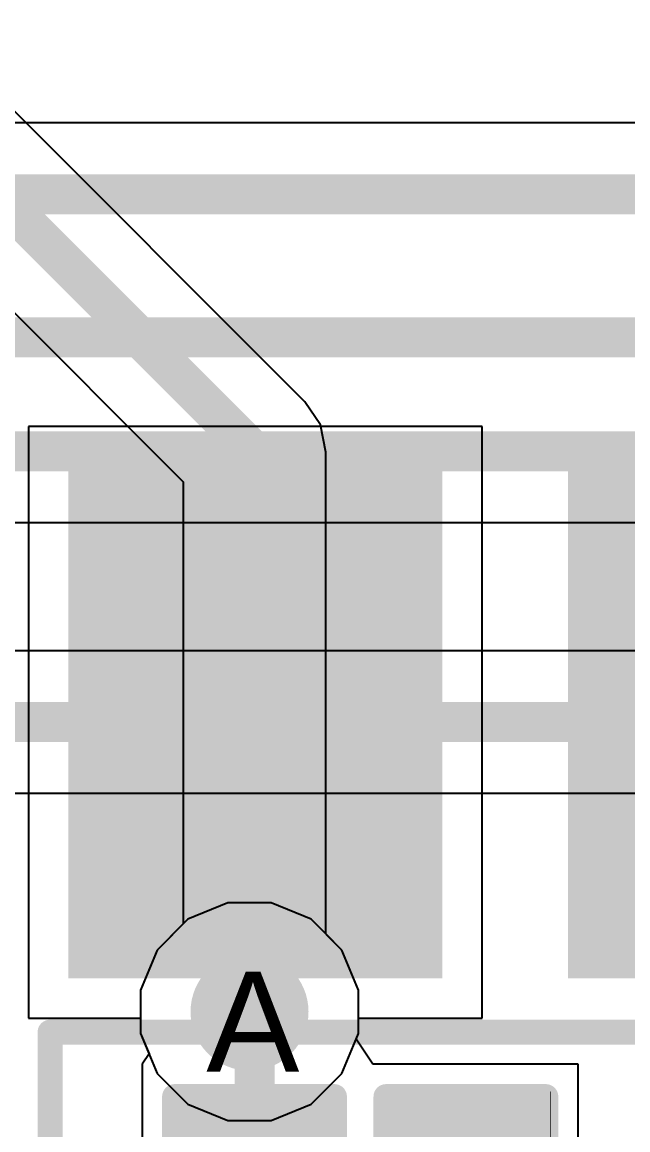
# Model space of a CAD drawing. Header units: inches. Extents: x 0 to 208, y 0 to 213.
# Drawn here: x 4.9905 to 5.1117, y 0.6413 to 0.8631 of the extents above; entities that cross this region are included whole.
import ezdxf

# ---------------------------------------------------------------- set-up
doc = ezdxf.new("R2010")
doc.units = ezdxf.units.IN
doc.header["$MEASUREMENT"] = 0
for name, color, linetype in [('Bottom Layer', 5, 'Continuous'), ('Bottom Overlay', 54, 'Continuous'), ('Bottom Paste', 16, 'Continuous'), ('Bottom Solder', 6, 'Continuous'), ('Drill Drawing', 1, 'Continuous'), ('L2_GND1', 16, 'Continuous'), ('L3_SIG1', 76, 'Continuous'), ('L4_PWR', 90, 'Continuous'), ('L5_GND2', 156, 'Continuous'), ('L6_SIG2', 130, 'Continuous'), ('L7_GND3', 216, 'Continuous'), ('Top Layer', 1, 'Continuous'), ('Top Overlay', 2, 'Continuous'), ('Top Paste', 8, 'Continuous'), ('Top Solder', 216, 'Continuous'), ('Via Holes', 16, 'Continuous')]:
    doc.layers.add(name, color=color, linetype=linetype)
doc.styles.add('Arial', font='', dxfattribs={"height": 0.2})
doc.styles.get('Arial').set_extended_font_data('Arial')

# ---------------------------------------------------------------- blocks, each defined once
blk = doc.blocks.new('PC817X2NIPW_176')
at = {"layer": 'Top Layer'}
for points in [[(0.24212, 0.08543), (0.24212, 0.01457), (0.1437, 0.01457), (0.1437, 0.08543)], [(0.24212, -0.01457), (0.24212, -0.08543), (0.1437, -0.08543), (0.1437, -0.01457)]]:
    blk.add_hatch(color=1, dxfattribs=at).paths.add_polyline_path(points)
at = {"layer": 'Top Paste'}
for points in [[(0.24212, 0.08543), (0.24212, 0.01457), (0.1437, 0.01457), (0.1437, 0.08543)], [(0.24212, -0.01457), (0.24212, -0.08543), (0.1437, -0.08543), (0.1437, -0.01457)]]:
    blk.add_hatch(color=8, dxfattribs=at).paths.add_polyline_path(points)
at = {"layer": 'Top Solder'}
for points in [[(0.24412, 0.08743), (0.24412, 0.01257), (0.1417, 0.01257), (0.1417, 0.08743)], [(0.24412, -0.01257), (0.24412, -0.08743), (0.1417, -0.08743), (0.1417, -0.01257)]]:
    blk.add_hatch(color=216, dxfattribs=at).paths.add_polyline_path(points)
at = {"layer": 'Top Overlay'}
for points in [[(-0.125, 0.0911, 0.005, 0.005, 0), (0.1309, 0.0911, 0.005, 0.005, 0)], [(0.1309, 0.0911, 0.005, 0.005, 0), (0.1309, -0.09, 0.005, 0.005, 0)]]:
    blk.add_lwpolyline(points, format="xyseb", dxfattribs=at)
blk.add_lwpolyline([(0.12965, 0.0911, 0.0025, 0.0025, 1), (0.13215, 0.0911, 0.0025, 0.0025, 1)], format="xyseb", close=True, dxfattribs=at)
blk.add_lwpolyline([(0.12965, 0.0911, 0.0025, 0.0025, 1), (0.13215, 0.0911, 0.0025, 0.0025, 1)], format="xyseb", close=True, dxfattribs=at)
blk = doc.blocks.new('C___0402_B_179')
at = {"layer": 'Bottom Layer'}
for points in [[(-0.0095, 0.0125), (-0.0095, -0.0125), (-0.0275, -0.0125), (-0.0275, 0.0125)], [(0.0275, 0.0125), (0.0275, -0.0125), (0.0095, -0.0125), (0.0095, 0.0125)]]:
    blk.add_hatch(color=5, dxfattribs=at).paths.add_polyline_path(points)
at = {"layer": 'Bottom Paste'}
for points in [[(-0.0095, 0.0125), (-0.0095, -0.0125), (-0.0275, -0.0125), (-0.0275, 0.0125)], [(0.0275, 0.0125), (0.0275, -0.0125), (0.0095, -0.0125), (0.0095, 0.0125)]]:
    blk.add_hatch(color=16, dxfattribs=at).paths.add_polyline_path(points)
at = {"layer": 'Bottom Solder'}
for points in [[(-0.00714, 0.01486), (-0.00714, -0.01486), (-0.02986, -0.01486), (-0.02986, 0.01486)], [(0.02986, 0.01486), (0.02986, -0.01486), (0.00714, -0.01486), (0.00714, 0.01486)]]:
    blk.add_hatch(color=6, dxfattribs=at).paths.add_polyline_path(points)
at = {"layer": 'Bottom Overlay'}
for points in [[(-0.031, 0.016, 0.005, 0.005, 0), (-0.011, 0.016, 0.005, 0.005, 0)], [(-0.031, 0.016, 0.005, 0.005, 0), (-0.031, -0.016, 0.005, 0.005, 0)], [(0.011, 0.016, 0.005, 0.005, 0), (0.031, 0.016, 0.005, 0.005, 0)], [(0.031, 0.016, 0.005, 0.005, 0), (0.031, -0.016, 0.005, 0.005, 0)], [(-0.031, -0.016, 0.005, 0.005, 0), (-0.011, -0.016, 0.005, 0.005, 0)], [(0.011, -0.016, 0.005, 0.005, 0), (0.031, -0.016, 0.005, 0.005, 0)]]:
    blk.add_lwpolyline(points, format="xyseb", dxfattribs=at)
for points in [[(-0.03225, 0.016, 0.0025, 0.0025, 1), (-0.02975, 0.016, 0.0025, 0.0025, 1)], [(-0.03225, 0.016, 0.0025, 0.0025, 1), (-0.02975, 0.016, 0.0025, 0.0025, 1)], [(-0.01225, 0.016, 0.0025, 0.0025, 1), (-0.00975, 0.016, 0.0025, 0.0025, 1)], [(0.00975, 0.016, 0.0025, 0.0025, 1), (0.01225, 0.016, 0.0025, 0.0025, 1)], [(0.02975, 0.016, 0.0025, 0.0025, 1), (0.03225, 0.016, 0.0025, 0.0025, 1)], [(0.02975, 0.016, 0.0025, 0.0025, 1), (0.03225, 0.016, 0.0025, 0.0025, 1)], [(-0.03225, -0.016, 0.0025, 0.0025, 1), (-0.02975, -0.016, 0.0025, 0.0025, 1)], [(-0.03225, -0.016, 0.0025, 0.0025, 1), (-0.02975, -0.016, 0.0025, 0.0025, 1)], [(-0.01225, -0.016, 0.0025, 0.0025, 1), (-0.00975, -0.016, 0.0025, 0.0025, 1)], [(0.00975, -0.016, 0.0025, 0.0025, 1), (0.01225, -0.016, 0.0025, 0.0025, 1)], [(0.02975, -0.016, 0.0025, 0.0025, 1), (0.03225, -0.016, 0.0025, 0.0025, 1)], [(0.02975, -0.016, 0.0025, 0.0025, 1), (0.03225, -0.016, 0.0025, 0.0025, 1)]]:
    blk.add_lwpolyline(points, format="xyseb", close=True, dxfattribs=at)
blk = doc.blocks.new('R___0402_B_201')
at = {"layer": 'Bottom Layer'}
for points in [[(-0.0095, 0.0125), (-0.0095, -0.0125), (-0.0275, -0.0125), (-0.0275, 0.0125)], [(0.0275, 0.0125), (0.0275, -0.0125), (0.0095, -0.0125), (0.0095, 0.0125)]]:
    blk.add_hatch(color=5, dxfattribs=at).paths.add_polyline_path(points)
at = {"layer": 'Bottom Paste'}
for points in [[(-0.0095, 0.0125), (-0.0095, -0.0125), (-0.0275, -0.0125), (-0.0275, 0.0125)], [(0.0275, 0.0125), (0.0275, -0.0125), (0.0095, -0.0125), (0.0095, 0.0125)]]:
    blk.add_hatch(color=16, dxfattribs=at).paths.add_polyline_path(points)
at = {"layer": 'Bottom Solder'}
for points in [[(-0.00733, 0.01467), (-0.00733, -0.01467), (-0.02966, -0.01467), (-0.02966, 0.01467)], [(0.02967, 0.01467), (0.02967, -0.01467), (0.00734, -0.01467), (0.00734, 0.01467)]]:
    blk.add_hatch(color=6, dxfattribs=at).paths.add_polyline_path(points)
at = {"layer": 'Bottom Overlay'}
for points in [[(0.031, 0.016, 0.005, 0.005, 0), (-0.031, 0.016, 0.005, 0.005, 0)], [(-0.031, -0.016, 0.005, 0.005, 0), (-0.031, 0.016, 0.005, 0.005, 0)], [(0.031, -0.016, 0.005, 0.005, 0), (0.031, 0.016, 0.005, 0.005, 0)], [(0.032, 0.017, 0.000127, 0.000127, 0), (-0.032, 0.017, 0.000127, 0.000127, 0)], [(0.031, -0.016, 0.005, 0.005, 0), (-0.031, -0.016, 0.005, 0.005, 0)]]:
    blk.add_lwpolyline(points, format="xyseb", dxfattribs=at)
for points in [[(-0.03225, 0.016, 0.0025, 0.0025, 1), (-0.02975, 0.016, 0.0025, 0.0025, 1)], [(-0.03225, 0.016, 0.0025, 0.0025, 1), (-0.02975, 0.016, 0.0025, 0.0025, 1)], [(0.02975, 0.016, 0.0025, 0.0025, 1), (0.03225, 0.016, 0.0025, 0.0025, 1)], [(0.02975, 0.016, 0.0025, 0.0025, 1), (0.03225, 0.016, 0.0025, 0.0025, 1)], [(-0.03203, 0.017, 0.0000635, 0.0000635, 1), (-0.03197, 0.017, 0.0000635, 0.0000635, 1)], [(0.03197, 0.017, 0.0000635, 0.0000635, 1), (0.03203, 0.017, 0.0000635, 0.0000635, 1)], [(-0.03225, -0.016, 0.0025, 0.0025, 1), (-0.02975, -0.016, 0.0025, 0.0025, 1)], [(-0.03225, -0.016, 0.0025, 0.0025, 1), (-0.02975, -0.016, 0.0025, 0.0025, 1)], [(0.02975, -0.016, 0.0025, 0.0025, 1), (0.03225, -0.016, 0.0025, 0.0025, 1)], [(0.02975, -0.016, 0.0025, 0.0025, 1), (0.03225, -0.016, 0.0025, 0.0025, 1)]]:
    blk.add_lwpolyline(points, format="xyseb", close=True, dxfattribs=at)

msp = doc.modelspace()

# ---------------------------------------------------------------- hatches: boundary and pattern name
at = {"layer": 'Bottom Layer'}
h = msp.add_hatch(color=5, dxfattribs=at)
edge = h.paths.add_edge_path()
edge.add_arc((5.036, 0.665), 0.01181, 0, 360)
at = {"layer": 'L2_GND1'}
h = msp.add_hatch(color=16, dxfattribs=at)
edge = h.paths.add_edge_path()
edge.add_arc((5.036, 0.665), 0.01181, 0, 360)
at = {"layer": 'L3_SIG1'}
h = msp.add_hatch(color=76, dxfattribs=at)
edge = h.paths.add_edge_path()
edge.add_arc((5.036, 0.665), 0.01181, 0, 360)
at = {"layer": 'L4_PWR'}
h = msp.add_hatch(color=90, dxfattribs=at)
edge = h.paths.add_edge_path()
edge.add_arc((5.036, 0.665), 0.01181, 0, 360)
at = {"layer": 'L5_GND2'}
h = msp.add_hatch(color=156, dxfattribs=at)
edge = h.paths.add_edge_path()
edge.add_arc((5.036, 0.665), 0.01181, 0, 360)
at = {"layer": 'L6_SIG2'}
h = msp.add_hatch(color=130, dxfattribs=at)
edge = h.paths.add_edge_path()
edge.add_arc((5.036, 0.665), 0.01181, 0, 360)
at = {"layer": 'L7_GND3'}
h = msp.add_hatch(color=216, dxfattribs=at)
edge = h.paths.add_edge_path()
edge.add_arc((5.036, 0.665), 0.01181, 0, 360)
at = {"layer": 'Top Layer'}
h = msp.add_hatch(color=1, dxfattribs=at)
edge = h.paths.add_edge_path()
edge.add_arc((5.036, 0.665), 0.01181, 0, 360)
at = {"layer": 'Via Holes'}
h = msp.add_hatch(color=7, dxfattribs=at)
edge = h.paths.add_edge_path()
edge.add_arc((5.036, 0.665), 0.00591, 0, 360)

# ---------------------------------------------------------------- linework, layer by layer
at = {"layer": 'Bottom Layer'}
for p, q in [((5.03166, 0.68681), (5.02365, 0.68349)), ((5.04034, 0.68681), (5.03166, 0.68681)), ((5.04835, 0.68349), (5.04034, 0.68681)), ((5.02365, 0.68349), (5.01751, 0.67735)), ((5.05449, 0.67735), (5.04835, 0.68349)), ((5.01751, 0.67735), (5.01419, 0.66934)), ((5.05781, 0.66934), (5.05449, 0.67735)), ((5.01419, 0.66934), (5.01419, 0.66066)), ((5.05781, 0.66066), (5.05781, 0.66934)), ((5.01419, 0.66066), (5.01588, 0.65657)), ((5.05733, 0.6595), (5.05781, 0.66066)), ((5.06067, 0.6545), (5.05733, 0.6595)), ((5.01588, 0.65657), (5.0145, 0.6545)), ((5.0145, 0.6545), (5.0145, 0.6545)), ((5.0145, 0.6545), (5.0145, 0.6165)), ((5.10182, 0.6545), (5.06067, 0.6545)), ((5.10182, 0.6165), (5.10182, 0.6545))]:
    msp.add_line(p, q, dxfattribs=at)
msp.add_lwpolyline([(5.037, 0.6355, 0.008, 0.008, 0), (5.037, 0.66645, 0.008, 0.008, 0)], format="xyseb", dxfattribs=at)
msp.add_lwpolyline([(5.035, 0.66645, 0.004, 0.004, 1), (5.039, 0.66645, 0.004, 0.004, 1)], format="xyseb", close=True, dxfattribs=at)
at = {"layer": 'L2_GND1'}
for p, q in [((5.03166, 0.68681), (5.02365, 0.68349)), ((5.04034, 0.68681), (5.03166, 0.68681)), ((5.04835, 0.68349), (5.04034, 0.68681)), ((5.02365, 0.68349), (5.01751, 0.67735)), ((5.05449, 0.67735), (5.04835, 0.68349)), ((5.01751, 0.67735), (5.01419, 0.66934)), ((5.05781, 0.66934), (5.05449, 0.67735)), ((5.01419, 0.66934), (5.01419, 0.66066)), ((5.05781, 0.66066), (5.05781, 0.66934)), ((5.01419, 0.66066), (5.01751, 0.65265)), ((5.05449, 0.65265), (5.05781, 0.66066)), ((5.01751, 0.65265), (5.02365, 0.64651)), ((5.04835, 0.64651), (5.05449, 0.65265)), ((5.02365, 0.64651), (5.03166, 0.64319)), ((5.04034, 0.64319), (5.04835, 0.64651)), ((5.03166, 0.64319), (5.04034, 0.64319))]:
    msp.add_line(p, q, dxfattribs=at)
at = {"layer": 'L3_SIG1'}
for p, q in [((5.04709, 0.7871), (4.97109, 0.86309)), ((4.95509, 0.83873), (5.02272, 0.77109)), ((5.05019, 0.78246), (5.04709, 0.7871)), ((5.04709, 0.7871), (5.04709, 0.7871)), ((5.05127, 0.777), (5.05019, 0.78246)), ((5.05127, 0.68057), (5.05127, 0.777)), ((5.05127, 0.777), (5.05127, 0.777)), ((5.02272, 0.77109), (5.02272, 0.68257)), ((5.02272, 0.68257), (5.01751, 0.67735)), ((5.05449, 0.67735), (5.05127, 0.68057)), ((5.01751, 0.67735), (5.01419, 0.66934)), ((5.05781, 0.66934), (5.05449, 0.67735)), ((5.01419, 0.66934), (5.01419, 0.66066)), ((5.05781, 0.66066), (5.05781, 0.66934)), ((5.01419, 0.66066), (5.01751, 0.65265)), ((5.05449, 0.65265), (5.05781, 0.66066)), ((5.01751, 0.65265), (5.02365, 0.64651)), ((5.04835, 0.64651), (5.05449, 0.65265)), ((5.02365, 0.64651), (5.03166, 0.64319)), ((5.04034, 0.64319), (5.04835, 0.64651)), ((5.03166, 0.64319), (5.04034, 0.64319))]:
    msp.add_line(p, q, dxfattribs=at)
for points in [[(4.961, 0.853, 0.008, 0.008, 0), (5.037, 0.777, 0.008, 0.008, 0)], [(5.037, 0.66645, 0.008, 0.008, 0), (5.037, 0.777, 0.008, 0.008, 0)]]:
    msp.add_lwpolyline(points, format="xyseb", dxfattribs=at)
for points in [[(5.035, 0.777, 0.004, 0.004, 1), (5.039, 0.777, 0.004, 0.004, 1)], [(5.035, 0.777, 0.004, 0.004, 1), (5.039, 0.777, 0.004, 0.004, 1)], [(5.035, 0.66645, 0.004, 0.004, 1), (5.039, 0.66645, 0.004, 0.004, 1)]]:
    msp.add_lwpolyline(points, format="xyseb", close=True, dxfattribs=at)
at = {"layer": 'L4_PWR'}
for p, q in [((5.03166, 0.68681), (5.02365, 0.68349)), ((5.04034, 0.68681), (5.03166, 0.68681)), ((5.04835, 0.68349), (5.04034, 0.68681)), ((5.02365, 0.68349), (5.01751, 0.67735)), ((5.05449, 0.67735), (5.04835, 0.68349)), ((5.01751, 0.67735), (5.01419, 0.66934)), ((5.05781, 0.66934), (5.05449, 0.67735)), ((5.01419, 0.66934), (5.01419, 0.66066)), ((5.05781, 0.66066), (5.05781, 0.66934)), ((5.01419, 0.66066), (5.01751, 0.65265)), ((5.05449, 0.65265), (5.05781, 0.66066)), ((5.01751, 0.65265), (5.02365, 0.64651)), ((5.04835, 0.64651), (5.05449, 0.65265)), ((5.02365, 0.64651), (5.03166, 0.64319)), ((5.04034, 0.64319), (5.04835, 0.64651)), ((5.03166, 0.64319), (5.04034, 0.64319))]:
    msp.add_line(p, q, dxfattribs=at)
at = {"layer": 'L5_GND2'}
for p, q in [((5.03166, 0.68681), (5.02365, 0.68349)), ((5.04034, 0.68681), (5.03166, 0.68681)), ((5.04835, 0.68349), (5.04034, 0.68681)), ((5.02365, 0.68349), (5.01751, 0.67735)), ((5.05449, 0.67735), (5.04835, 0.68349)), ((5.01751, 0.67735), (5.01419, 0.66934)), ((5.05781, 0.66934), (5.05449, 0.67735)), ((5.01419, 0.66934), (5.01419, 0.66066)), ((5.05781, 0.66066), (5.05781, 0.66934)), ((5.01419, 0.66066), (5.01751, 0.65265)), ((5.05449, 0.65265), (5.05781, 0.66066)), ((5.01751, 0.65265), (5.02365, 0.64651)), ((5.04835, 0.64651), (5.05449, 0.65265)), ((5.02365, 0.64651), (5.03166, 0.64319)), ((5.04034, 0.64319), (5.04835, 0.64651)), ((5.03166, 0.64319), (5.04034, 0.64319))]:
    msp.add_line(p, q, dxfattribs=at)
at = {"layer": 'L6_SIG2'}
for p, q in [((5.25544, 0.84293), (4.88099, 0.84293)), ((4.88083, 0.76293), (5.19188, 0.76293)), ((5.19848, 0.73726), (4.8859, 0.73726)), ((4.9204, 0.70872), (5.19257, 0.70872)), ((5.03166, 0.68681), (5.02365, 0.68349)), ((5.04034, 0.68681), (5.03166, 0.68681)), ((5.04835, 0.68349), (5.04034, 0.68681)), ((5.02365, 0.68349), (5.01751, 0.67735)), ((5.05449, 0.67735), (5.04835, 0.68349)), ((5.01751, 0.67735), (5.01419, 0.66934)), ((5.05781, 0.66934), (5.05449, 0.67735)), ((5.01419, 0.66934), (5.01419, 0.66066)), ((5.05781, 0.66066), (5.05781, 0.66934)), ((5.01419, 0.66066), (5.01751, 0.65265)), ((5.05449, 0.65265), (5.05781, 0.66066)), ((5.01751, 0.65265), (5.02365, 0.64651)), ((5.04835, 0.64651), (5.05449, 0.65265)), ((5.02365, 0.64651), (5.03166, 0.64319)), ((5.04034, 0.64319), (5.04835, 0.64651)), ((5.03166, 0.64319), (5.04034, 0.64319))]:
    msp.add_line(p, q, dxfattribs=at)
for points in [[(4.87508, 0.82865, 0.008, 0.008, 0), (5.25544, 0.82865, 0.008, 0.008, 0)], [(4.88109, 0.80001, 0.008, 0.008, 0), (5.179, 0.80001, 0.008, 0.008, 0)], [(4.88083, 0.7772, 0.008, 0.008, 0), (5.1978, 0.7772, 0.008, 0.008, 0)], [(4.87999, 0.72299, 0.008, 0.008, 0), (5.19848, 0.72299, 0.008, 0.008, 0)]]:
    msp.add_lwpolyline(points, format="xyseb", dxfattribs=at)
at = {"layer": 'L7_GND3'}
for p, q in [((5.03166, 0.68681), (5.02365, 0.68349)), ((5.04034, 0.68681), (5.03166, 0.68681)), ((5.04835, 0.68349), (5.04034, 0.68681)), ((5.02365, 0.68349), (5.01751, 0.67735)), ((5.05449, 0.67735), (5.04835, 0.68349)), ((5.01751, 0.67735), (5.01419, 0.66934)), ((5.05781, 0.66934), (5.05449, 0.67735)), ((5.01419, 0.66934), (5.01419, 0.66066)), ((5.05781, 0.66066), (5.05781, 0.66934)), ((5.01419, 0.66066), (5.01751, 0.65265)), ((5.05449, 0.65265), (5.05781, 0.66066)), ((5.01751, 0.65265), (5.02365, 0.64651)), ((5.04835, 0.64651), (5.05449, 0.65265)), ((5.02365, 0.64651), (5.03166, 0.64319)), ((5.04034, 0.64319), (5.04835, 0.64651)), ((5.03166, 0.64319), (5.04034, 0.64319))]:
    msp.add_line(p, q, dxfattribs=at)
at = {"layer": 'Top Layer'}
for p, q in [((5.0826, 0.78212), (4.99174, 0.78212)), ((4.99174, 0.78212), (4.99174, 0.6637)), ((5.0826, 0.6637), (5.0826, 0.78212)), ((4.99174, 0.6637), (5.01419, 0.6637)), ((5.01419, 0.6637), (5.01419, 0.66066)), ((5.05781, 0.66066), (5.05781, 0.6637)), ((5.05781, 0.6637), (5.0826, 0.6637)), ((5.01419, 0.66066), (5.01751, 0.65265)), ((5.05449, 0.65265), (5.05781, 0.66066)), ((5.01751, 0.65265), (5.02365, 0.64651)), ((5.04835, 0.64651), (5.05449, 0.65265)), ((5.02365, 0.64651), (5.03166, 0.64319)), ((5.04034, 0.64319), (5.04835, 0.64651)), ((5.03166, 0.64319), (5.04034, 0.64319))]:
    msp.add_line(p, q, dxfattribs=at)
for points in [[(5.036, 0.72174, 0.008, 0.008, 0), (5.03717, 0.72291, 0.008, 0.008, 0)], [(5.036, 0.665, 0.008, 0.008, 0), (5.036, 0.72174, 0.008, 0.008, 0)]]:
    msp.add_lwpolyline(points, format="xyseb", dxfattribs=at)
for points in [[(5.034, 0.72174, 0.004, 0.004, 1), (5.038, 0.72174, 0.004, 0.004, 1)], [(5.034, 0.72174, 0.004, 0.004, 1), (5.038, 0.72174, 0.004, 0.004, 1)], [(5.03517, 0.72291, 0.004, 0.004, 1), (5.03917, 0.72291, 0.004, 0.004, 1)], [(5.034, 0.665, 0.004, 0.004, 1), (5.038, 0.665, 0.004, 0.004, 1)]]:
    msp.add_lwpolyline(points, format="xyseb", close=True, dxfattribs=at)

# ---------------------------------------------------------------- block references
for name, p, rotation in [('PC817X2NIPW_176', (5.08717, 0.53), 90), ('C___0402_B_179', (5.037, 0.617), 90), ('R___0402_B_201', (5.07932, 0.617), 270)]:
    msp.add_blockref(name, p, dxfattribs=dict(rotation=rotation))

# ---------------------------------------------------------------- texts
at = {"layer": 'Drill Drawing', "style": 'Arial'}
msp.add_text('A', height=0.02, dxfattribs=at).set_placement((5.02734, 0.653))

doc.saveas('drawing.dxf')
